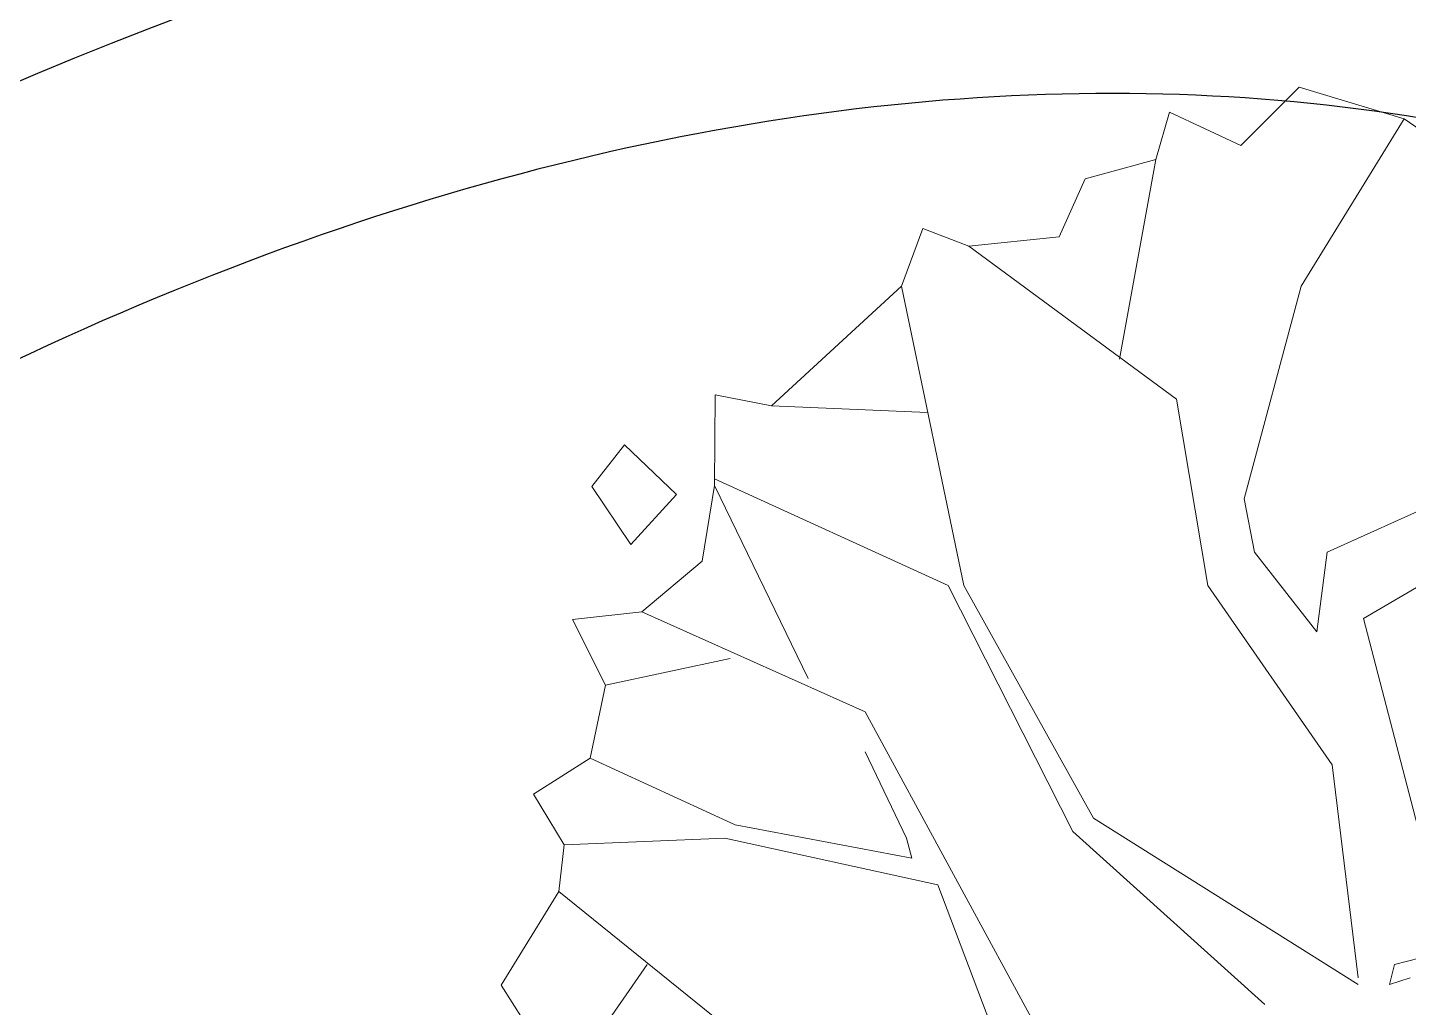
# Model space of a CAD drawing. Header units: inches. Extents: x -12 to 20935469, y -1604 to 24729220.
# Drawn here: x 20905993.25 to 20906020.54, y 24710566.14 to 24710585.51 of the extents above; entities that cross this region are included whole.
import ezdxf

# ---------------------------------------------------------------- set-up
doc = ezdxf.new("R2010")
doc.units = ezdxf.units.IN
doc.header["$LTSCALE"] = 0.03
doc.header["$MEASUREMENT"] = 0
doc.layers.add('green_.25', color=82, linetype='Continuous', lineweight=0)
doc.layers.add('ILLUSTR-TREE', color=74, linetype='Continuous', lineweight=0)
doc.styles.add('ATTR', font='romans.shx', dxfattribs={"width": 0.8, "height": 0.7})

# ---------------------------------------------------------------- blocks, each defined once
blk = doc.blocks.new('TREE_009')
at = {"layer": 'ILLUSTR-TREE'}
for p, q in [((-12160.46, 13912.91), (-12166.65, 13906.74)), ((-12149.34, 13909.54), (-12160.46, 13912.91)), ((-12174.22, 13910.26), (-12175.66, 13905.24)), ((-12166.65, 13906.74), (-12174.22, 13910.26)), ((-12149.34, 13909.54), (-12160.26, 13891.83)), ((-12143.96, 13905.85), (-12149.34, 13909.54)), ((-12175.66, 13905.24), (-12183.16, 13903.21)), ((-12179.51, 13884.08), (-12175.66, 13905.24)), ((-12183.16, 13903.21), (-12185.91, 13897.04)), ((-12200.35, 13897.92), (-12202.62, 13891.83)), ((-12195.47, 13896.07), (-12200.35, 13897.92)), ((-12185.91, 13897.04), (-12195.47, 13896.07)), ((-12195.47, 13896.07), (-12173.46, 13879.85)), ((-12202.62, 13891.83), (-12216.38, 13879.14)), ((-12196.02, 13860.09), (-12202.62, 13891.83)), ((-12160.26, 13891.83), (-12166.31, 13869.26)), ((-12222.36, 13880.28), (-12222.43, 13870.68)), ((-12216.38, 13879.14), (-12222.36, 13880.28)), ((-12173.46, 13879.85), (-12170.16, 13860.09)), ((-12199.87, 13878.43), (-12216.38, 13879.14)), ((-12231.99, 13875), (-12235.43, 13870.59)), ((-12226.48, 13869.71), (-12231.99, 13875)), ((-12157.51, 13863.62), (-12135.5, 13873.5)), ((-12235.43, 13870.59), (-12231.3, 13864.41)), ((-12222.43, 13870.68), (-12223.73, 13862.65)), ((-12197.67, 13860.09), (-12222.43, 13871.38)), ((-12222.43, 13870.68), (-12212.52, 13850.22)), ((-12231.3, 13864.41), (-12226.48, 13869.71)), ((-12166.31, 13869.26), (-12165.21, 13863.62)), ((-12165.21, 13863.62), (-12158.61, 13855.16)), ((-12158.61, 13855.16), (-12157.51, 13863.62)), ((-12153.66, 13856.57), (-12140.45, 13864.33)), ((-12223.73, 13862.65), (-12230.13, 13857.27)), ((-12184.47, 13834), (-12197.67, 13860.09)), ((-12182.26, 13835.41), (-12196.02, 13860.09)), ((-12170.16, 13860.09), (-12156.96, 13841.05)), ((-12230.13, 13857.27), (-12237.49, 13856.48)), ((-12206.47, 13846.69), (-12230.13, 13857.27)), ((-12237.49, 13856.48), (-12233.98, 13849.52)), ((-12144.3, 13820.6), (-12153.66, 13856.57)), ((-12220.78, 13852.34), (-12233.98, 13849.52)), ((-12233.98, 13849.52), (-12235.63, 13841.76)), ((-12185.02, 13807.2), (-12206.47, 13846.69)), ((-12235.63, 13841.76), (-12241.62, 13837.97)), ((-12235.63, 13841.76), (-12220.23, 13834.7)), ((-12202.07, 13833.29), (-12206.47, 13842.46)), ((-12156.96, 13841.05), (-12154.21, 13818.48)), ((-12241.62, 13837.97), (-12238.38, 13832.59)), ((-12154.21, 13817.78), (-12182.26, 13835.41)), ((-12220.23, 13834.7), (-12201.52, 13831.18)), ((-12164.11, 13815.66), (-12184.47, 13834)), ((-12238.38, 13832.59), (-12238.93, 13827.65)), ((-12221.33, 13833.29), (-12238.38, 13832.59)), ((-12198.77, 13828.35), (-12221.33, 13833.29)), ((-12201.52, 13831.18), (-12202.07, 13833.29)), ((-12189.97, 13805.08), (-12198.77, 13828.35)), ((-12238.93, 13827.65), (-12245.05, 13817.69)), ((-12213.63, 13807.2), (-12238.93, 13827.65)), ((-12229.58, 13819.89), (-12238.38, 13807.2)), ((-12150.36, 13819.89), (-12150.9, 13817.78)), ((-12147.6, 13820.6), (-12150.36, 13819.89)), ((-12150.9, 13817.78), (-12148.7, 13818.48)), ((-12245.05, 13817.69), (-12238.38, 13807.2))]:
    blk.add_line(p, q, dxfattribs=at)
at = {"layer": 'ILLUSTR-TREE', "style": 'ATTR', "width": 0.8, "flags": 9}
blk.add_attdef('ESTCODE', (-12147.6, 13820.6), '', height=1.05, dxfattribs=at)

msp = doc.modelspace()

# ---------------------------------------------------------------- hatches: boundary and pattern name
at = {"layer": 'green_.25', "lineweight": 18}
h = msp.add_hatch(dxfattribs=at)
h.set_pattern_fill('AR-SAND', color=256, scale=5, angle=360)
h.set_pattern_definition([(37.5, (62522.059, 3429.13), (-0.3149667905, 9.634118845), [0, -7.6, 0, -8.5, 0, -8.125]), (7.5, (62522.059, 3429.13), (8.8488835263, 14.110730326), [0, -4.1, 0, -6.85, 0, -2.625]), (327.5, (62515.909, 3429.13), (15.5707093088, 0.0282952677), [0, -2.5, 0, -9, 0, -11.75]), (317.5, (62515.909, 3429.13), (15.030633023, 4.3883778247), [0, -1.25, 0, -5.9, 0, -6.75])])
edge = h.paths.add_edge_path()
edge.add_line((20906146.87, 24710722.843), (20906136.869, 24710722.996))
edge.add_line((20906136.869, 24710722.996), (20906136.869, 24710732.843))
edge.add_line((20906136.869, 24710732.843), (20905967.716, 24710732.843))
edge.add_spline(control_points=[(20905967.716, 24710732.843), (20905978.313, 24710722.844), (20905998.549, 24710703.75), (20906033.267, 24710688.017), (20906067.709, 24710685.207), (20906094.116, 24710671.73), (20906113.84, 24710654.132), (20906131.209, 24710630.355), (20906139.497, 24710605.393), (20906141.089, 24710575.514), (20906137.907, 24710555.095), (20906124.384, 24710524.915), (20906104.766, 24710487.718), (20906087.095, 24710454.507), (20906071.781, 24710427.808), (20906076.415, 24710410.892), (20906087.103, 24710391.542), (20906097.028, 24710383.228), (20906103.454, 24710377.847)], knot_values=[0.017867, 0.017867, 0.017867, 0.017867, 43.554295, 83.160196, 111.305698, 146.347364, 169.598441, 190.192176, 234.215213, 245.626706, 279.999401, 294.635057, 344.735937, 406.07088, 407.706442, 436.81212, 450.261859, 474.954763, 474.954763, 474.954763, 474.954763], degree=3, periodic=0)
edge.add_line((20906103.454, 24710377.847), (20906136.867, 24710377.847))
edge.add_line((20906136.867, 24710377.847), (20906136.867, 24710388.843))
edge.add_line((20906136.867, 24710388.843), (20906146.87, 24710388.843))
edge.add_line((20906146.87, 24710388.843), (20906146.87, 24710722.843))

# ---------------------------------------------------------------- linework, layer by layer
msp.add_ellipse((20905996.446, 24710515.623), major_axis=(37.286, 68.917), ratio=0.691431)
for points in [[(20905831.949, 24710733.341), (20905829.902, 24710715.517), (20905837.44, 24710680.913), (20905858.305, 24710648.382), (20905882.164, 24710630.174), (20905913.618, 24710619.368), (20905947.456, 24710619.693), (20905971.447, 24710628.342), (20906001.159, 24710637.719), (20906042.272, 24710637.773), (20906073.73, 24710628.49), (20906098.003, 24710604.347), (20906116.145, 24710556.322), (20906117.144, 24710524.915), (20906108.833, 24710495.111)], [(20905963.65, 24710624.948), (20906009.39, 24710624.948), (20906057.606, 24710609.372), (20906103.502, 24710551.842), (20906110.866, 24710500.945)]]:
    msp.add_spline(points, degree=3)
for points, knots in [([(20905967.703, 24710732.855), (20905978.304, 24710722.852), (20905998.544, 24710703.753), (20906033.267, 24710688.017), (20906067.709, 24710685.207), (20906094.116, 24710671.73), (20906113.84, 24710654.132), (20906131.209, 24710630.355), (20906139.497, 24710605.393), (20906141.089, 24710575.514), (20906137.907, 24710555.095), (20906124.384, 24710524.915), (20906104.766, 24710487.718), (20906087.095, 24710454.507), (20906071.781, 24710427.808), (20906076.415, 24710410.892), (20906087.103, 24710391.542), (20906097.028, 24710383.228), (20906103.454, 24710377.847)], [0, 0, 0, 0, 43.554295, 83.160196, 111.305698, 146.347364, 169.598441, 190.192176, 234.215213, 245.626706, 279.999401, 294.635057, 344.735937, 406.07088, 407.706442, 436.81212, 450.261859, 474.954763, 474.954763, 474.954763, 474.954763]), ([(20905978.215, 24710625.656), (20905978.34, 24710625.705), (20905978.466, 24710625.754), (20905981.961, 24710627.102), (20905985.33, 24710628.316), (20905991.61, 24710630.317), (20905994.519, 24710631.141), (20905999.095, 24710632.22), (20906000.758, 24710632.568), (20906004.091, 24710633.165), (20906005.769, 24710633.416), (20906010.835, 24710634.035), (20906014.253, 24710634.269), (20906020.826, 24710634.423), (20906023.974, 24710634.37), (20906029.654, 24710634.084), (20906032.179, 24710633.889), (20906036.705, 24710633.438), (20906038.703, 24710633.204), (20906042.274, 24710632.731), (20906043.843, 24710632.505), (20906046.952, 24710632.01), (20906048.494, 24710631.741), (20906053.072, 24710630.849), (20906056.056, 24710630.143), (20906061.205, 24710628.607), (20906063.41, 24710627.834), (20906067.48, 24710626.133), (20906069.357, 24710625.223), (20906074.161, 24710622.495), (20906077.018, 24710620.436), (20906082.428, 24710615.748), (20906084.979, 24710613.121), (20906089.235, 24710608.08), (20906091.003, 24710605.742), (20906093.947, 24710601.461), (20906095.166, 24710599.553), (20906097.47, 24710595.674), (20906098.556, 24710593.701), (20906101.624, 24710587.691), (20906103.416, 24710583.562), (20906106.24, 24710575.892), (20906107.35, 24710572.384), (20906109.12, 24710565.843), (20906109.824, 24710562.825), (20906110.958, 24710557.122), (20906111.415, 24710554.438), (20906112.167, 24710549.073), (20906112.46, 24710546.391), (20906113.039, 24710538.38), (20906113.022, 24710533.087), (20906112.31, 24710526.372), (20906112.096, 24710524.831), (20906111.568, 24710521.742), (20906111.256, 24710520.197), (20906110.623, 24710517.419), (20906110.317, 24710516.189), (20906109.989, 24710514.957)], [219.914893, 219.914893, 219.914893, 219.914893, 220.324097, 220.324097, 231.297781, 231.297781, 240.763971, 240.763971, 246.167085, 246.167085, 251.570199, 251.570199, 262.376427, 262.376427, 272.144324, 272.144324, 279.892018, 279.892018, 285.986209, 285.986209, 290.764394, 290.764394, 295.542579, 295.542579, 305.098949, 305.098949, 312.640735, 312.640735, 319.563927, 319.563927, 331.131805, 331.131805, 342.699684, 342.699684, 351.773406, 351.773406, 358.78449, 358.78449, 365.795574, 365.795574, 379.817741, 379.817741, 391.235257, 391.235257, 400.794294, 400.794294, 409.13663, 409.13663, 417.478966, 417.478966, 434.163639, 434.163639, 439.196724, 439.196724, 444.229808, 444.229808, 448.222832, 448.222832, 448.222832, 448.222832]), ([(20906031.353, 24710580.143), (20906028.921, 24710581.458), (20906026.321, 24710582.464), (20906020.357, 24710583.943), (20906016.937, 24710584.298), (20906009.792, 24710584.069), (20906006.066, 24710583.483), (20905998.471, 24710581.354), (20905994.601, 24710579.809), (20905986.906, 24710575.799), (20905983.081, 24710573.334), (20905975.664, 24710567.581), (20905972.072, 24710564.293), (20905965.296, 24710557.037), (20905962.112, 24710553.069), (20905956.301, 24710544.63), (20905953.675, 24710540.16), (20905949.101, 24710530.92), (20905947.153, 24710526.15), (20905944.022, 24710516.532), (20905942.839, 24710511.683), (20905941.283, 24710502.13), (20905940.91, 24710497.427), (20905940.976, 24710488.384), (20905941.414, 24710484.045), (20905943.056, 24710475.93), (20905944.259, 24710472.154), (20905947.34, 24710465.318), (20905949.217, 24710462.259), (20905953.536, 24710456.948), (20905955.977, 24710454.695), (20905961.338, 24710451.03), (20905964.26, 24710449.617), (20905970.55, 24710447.656), (20905973.924, 24710447.116), (20905981.009, 24710446.983), (20905984.72, 24710447.39), (20905992.323, 24710449.182), (20905996.213, 24710450.566), (20906003.986, 24710454.283), (20906007.866, 24710456.615), (20906015, 24710461.83), (20906018.275, 24710464.622), (20906021.406, 24710467.704)], [0, 0, 0, 0, 0.176676, 0.176676, 0.383325, 0.383325, 0.589973, 0.589973, 0.796621, 0.796621, 1.00327, 1.00327, 1.209918, 1.209918, 1.416566, 1.416566, 1.623215, 1.623215, 1.829863, 1.829863, 2.036512, 2.036512, 2.24316, 2.24316, 2.449808, 2.449808, 2.656457, 2.656457, 2.863105, 2.863105, 3.069753, 3.069753, 3.276402, 3.276402, 3.484849, 3.484849, 3.693295, 3.693295, 3.901742, 3.901742, 4.110189, 4.110189, 4.295415, 4.295415, 4.295415, 4.295415])]:
    msp.add_open_spline(points, degree=3, knots=knots)

# ---------------------------------------------------------------- block references
at = {"layer": 'ILLUSTR-TREE', "xscale": 0.1864712034882235, "yscale": 0.1864712034882235, "zscale": 0.1864712034882235}
msp.add_blockref('TREE_009', (20908285.958, 24707989.972), dxfattribs=at)

doc.saveas('drawing.dxf')
